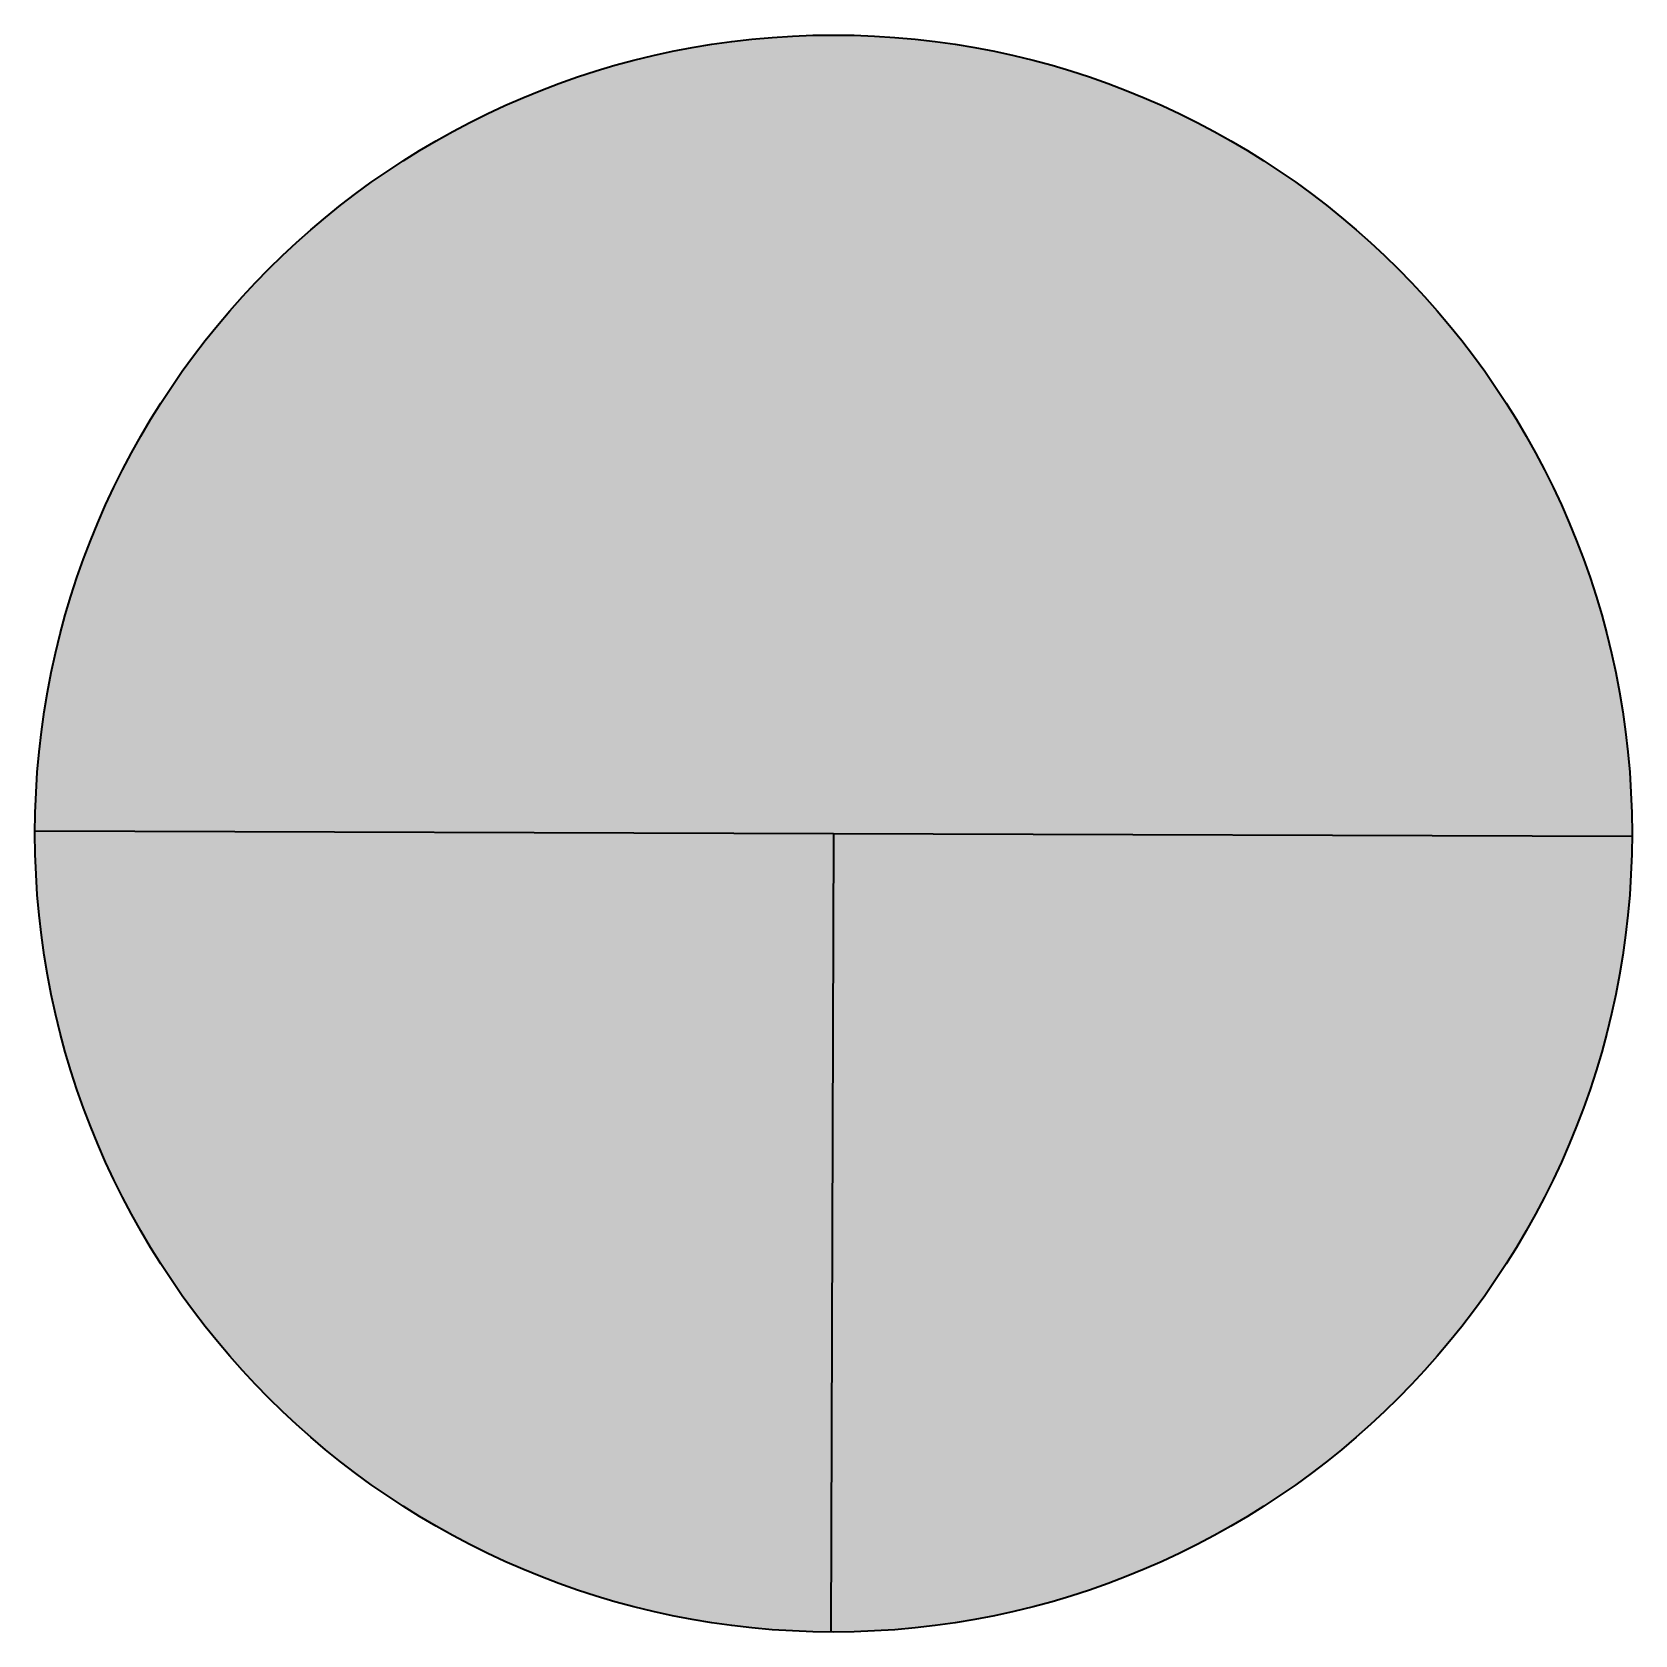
# Model space of a CAD drawing. Extents: x 568794 to 572742, y 6215751 to 6219176.
# Drawn here: x 570340.88 to 570346.26, y 6215992.07 to 6215997.45 of the extents above; entities that cross this region are included whole.
import ezdxf
from ezdxf.enums import TextEntityAlignment as Align

# ---------------------------------------------------------------- set-up
doc = ezdxf.new("R2010")
doc.units = 0
doc.header["$LTSCALE"] = 5
doc.layers.add('M-DETAILS', color=250, linetype='Continuous')
doc.styles.add('SIMPLEX', font='ARIALN.TTF')

# ---------------------------------------------------------------- blocks, each defined once
blk = doc.blocks.new('M-MATCH')
at = {"layer": 'M-DETAILS', "true_color": 0xffffff}
h = blk.add_hatch(color=7, dxfattribs=at)
h.dxf.hatch_style = 1
edge = h.paths.add_edge_path()
edge.add_arc((0, 0), 5.364, 0, 360)
at = {"layer": 'M-DETAILS', "flags": 128}
for points in [[(-5.364, 0), (5.364, 0)], [(0, 0), (0, -5.364)]]:
    blk.add_lwpolyline(points, dxfattribs=at)
at = {"layer": 'M-DETAILS'}
blk.add_circle((0, 0), 5.364, dxfattribs=at)
at = {"style": 'SIMPLEX'}
blk.add_attdef('A', text='', height=3.2, dxfattribs=at).set_placement((0, 2.682), align=Align.MIDDLE_CENTER)
blk.add_attdef('0', text='', height=2, dxfattribs=at).set_placement((-1.08, -2.178), align=Align.MIDDLE_RIGHT)
blk.add_attdef('0', text='', height=2, dxfattribs=at).set_placement((1.08, -2.178), align=Align.MIDDLE_LEFT)

msp = doc.modelspace()

# ---------------------------------------------------------------- block references
at = {"layer": 'M-DETAILS'}
ref = msp.add_blockref('M-MATCH', (570343.573, 6215994.7588), dxfattribs=dict(at, xscale=0.4997769849999986, yscale=0.4997769849999986, zscale=0.4997769849999986, rotation=359.8019213585021))
ref.add_attrib('A', 'A', dxfattribs={"layer": '0', "height": 1.5993, "rotation": 359.8019, "style": 'SIMPLEX'}).set_placement((570343.5776, 6215996.0991), align=Align.MIDDLE_CENTER)
ref.add_attrib('0', '-', dxfattribs={"layer": '0', "height": 0.9996, "rotation": 359.8019, "style": 'SIMPLEX'}).set_placement((570343.0296, 6215993.672), align=Align.MIDDLE_RIGHT)
ref.add_attrib('0', '-', dxfattribs={"layer": '0', "height": 0.9996, "rotation": 359.8019, "style": 'SIMPLEX'}).set_placement((570344.1089, 6215993.6683), align=Align.MIDDLE_LEFT)

doc.saveas('drawing.dxf')
